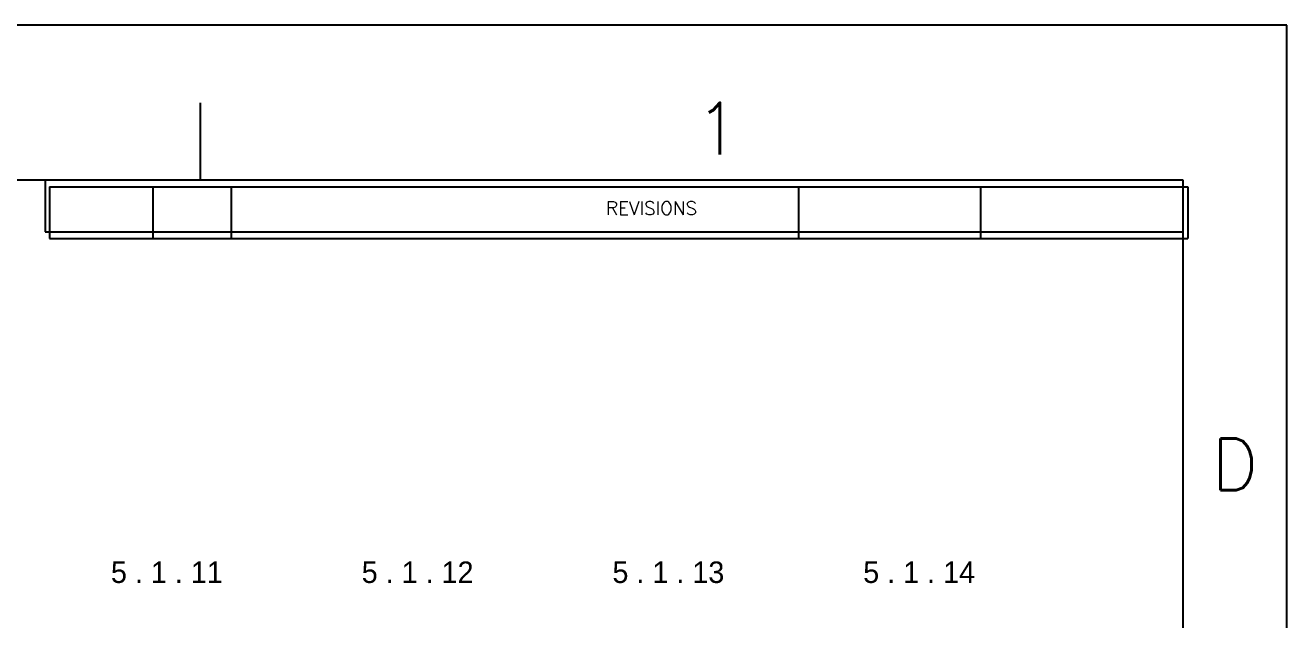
# Model space of a CAD drawing. Header units: inches. Extents: x 18 to 148, y 10 to 102.
# Drawn here: x 105.66 to 140.87, y 85.6 to 102.21 of the extents above; entities that cross this region are included whole.
import ezdxf
from ezdxf.enums import TextEntityAlignment as Align

# ---------------------------------------------------------------- set-up
doc = ezdxf.new("R2010")
doc.units = ezdxf.units.IN
doc.header["$MEASUREMENT"] = 0
doc.layers.add('Title Block', color=7, linetype='Continuous')
doc.layers.add('Viewport', color=7, linetype='Continuous')
doc.styles.add('Roman', font='romans')
doc.styles.add('WD', font='romans.shx')

# ---------------------------------------------------------------- blocks, each defined once
blk = doc.blocks.new('ANSI_border_C')
at = {"layer": 'Title Block'}
for p, q in [((21, 16), (0, 16)), ((21, 0), (21, 16)), ((15.75, 15.25), (15.75, 15.625)), ((20.5, 15.25), (0.5, 15.25)), ((15, 15.25), (15, 15)), ((20.5, 0.75), (20.5, 15.25)), ((15, 15), (20.5, 15))]:
    blk.add_line(p, q, dxfattribs=at)
at = {"layer": 'Title Block', "style": 'Roman'}
for s, p in [('1', (18.25, 15.5)), ('D', (20.75, 13.875))]:
    blk.add_text(s, height=0.25, dxfattribs=at).set_placement(p, align=Align.MIDDLE_CENTER)
blk.add_text('REVISIONS', height=0.065, dxfattribs=at).set_placement((17.7102, 15.0825))
blk = doc.blocks.new('JIC_REVblock_C')
blk.add_line((0, 0), (0, -0.25))
at = {"layer": 'Title Block'}
for p, q in [((-5.5, 0), (-5.5, -0.25)), ((-5.5, 0), (0, 0)), ((-5, -0.25), (-5, 0)), ((-4.62, -0.25), (-4.62, 0)), ((-1.88, -0.25), (-1.88, 0)), ((-1, -0.25), (-1, 0)), ((-5.5, -0.25), (0, -0.25))]:
    blk.add_line(p, q, dxfattribs=at)
at = {"style": 'WD'}
for tag, p in [('ZONE', (-5.3913, -0.1597)), ('REV', (-4.9199, -0.1597)), ('DESCRIPTION', (-3.618, -0.1597)), ('DATE', (-1.5523, -0.1597)), ('APPROVED', (-0.7586, -0.1597))]:
    blk.add_attdef(tag, p, '', height=0.065, dxfattribs=at)
at = {"style": 'WD', "flags": 1}
blk.add_attdef('WD_TB', (-4.5049, -0.1536), '', height=0.03, dxfattribs=at)
blk = doc.blocks.new('JIC_border_C')
for name, p, xscale, yscale, zscale in [('ANSI_border_C', (19.569, 9.791), 5.776338448920312, 5.776338448920312, 5.776338448920312), ('JIC_REVblock_C', (138.109, 97.698), 5.777177524552554, 5.777177524552554, 5.777177524552554)]:
    blk.add_blockref(name, p, dxfattribs=dict(xscale=xscale, yscale=yscale, zscale=zscale))

msp = doc.modelspace()

# ---------------------------------------------------------------- block references
at = {"layer": 'Viewport'}
msp.add_blockref('JIC_border_C', (0, 0), dxfattribs=at)

# ---------------------------------------------------------------- texts
at = {"char_height": 0.6, "attachment_point": 1}
for s, insert in [('5 . 1 . 11', (108.049, 87.227)), ('5 . 1 . 12', (115.049, 87.227)), ('5 . 1 . 13', (122.049, 87.227)), ('5 . 1 . 14', (129.049, 87.227))]:
    msp.add_mtext_dynamic_manual_height_columns(s, width=5.20102, gutter_width=1, heights=[0], dxfattribs=dict(at, insert=insert))

doc.saveas('drawing.dxf')
